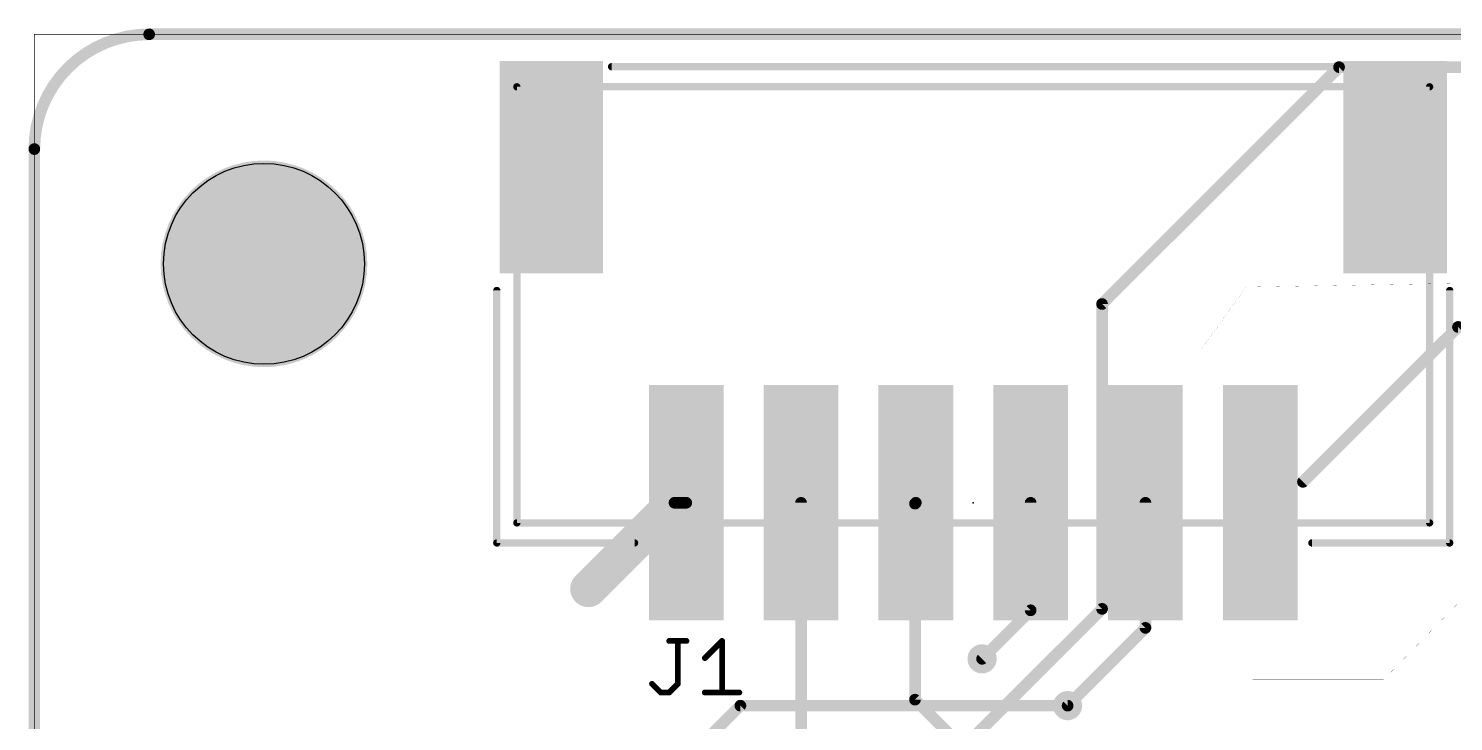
# Model space of a CAD drawing. Extents: x -0.1 to 50.1, y -0.1 to 50.1.
# Drawn here: x -0.1 to 24.72, y 38.02 to 50.1 of the extents above; entities that cross this region are included whole.
import ezdxf

# ---------------------------------------------------------------- set-up
doc = ezdxf.new("R2010")
doc.units = 0
for name, color, linetype in [('1', 22, 'CONTINUOUS'), ('15', 22, 'CONTINUOUS'), ('16', 175, 'CONTINUOUS'), ('18', 82, 'CONTINUOUS'), ('2', 175, 'CONTINUOUS'), ('20', 7, 'CONTINUOUS'), ('21', 253, 'CONTINUOUS'), ('23', 7, 'CONTINUOUS'), ('25', 253, 'CONTINUOUS'), ('29', 253, 'CONTINUOUS'), ('30', 253, 'CONTINUOUS'), ('31', 253, 'CONTINUOUS'), ('51', 253, 'CONTINUOUS')]:
    doc.layers.add(name, color=color, linetype=linetype)

# ---------------------------------------------------------------- blocks, each defined once
blk = doc.blocks.new('RECT')
blk.add_solid([(-0.5, -0.5), (0.5, -0.5), (-0.5, 0.5), (0.5, 0.5)])
blk = doc.blocks.new('ROUNDV')
at = {"const_width": 0.5}
blk.add_lwpolyline([(0, -0.25, 1), (0, 0.25, 1), (0, -0.25)], format="xyb", dxfattribs=at)

msp = doc.modelspace()

# ---------------------------------------------------------------- linework, layer by layer
at = {"layer": '1'}
for points, const_width in [([(26.8732, 45.6968), (21.108, 45.5952)], 0.001), ([(21.108, 45.5952), (20.324, 44.5064)], 0.001), ([(24.8, 44.9), (22.1, 42.2)], 0.2032), ([(34.1, 44.9), (24.8, 44.9)], 0.2032), ([(20.324, 44.5064), (20.324, 39.6556)], 0.001), ([(11.1522, 41.8354), (9.652, 40.3352)], 0.635), ([(11.356, 41.8354), (11.1522, 41.8354)], 0.2032), ([(13.356, 41.8354), (13.356, 37.4948)], 0.2032), ([(15.3416, 41.821), (15.356, 41.8354)], 0.2032), ([(15.3416, 38.4048), (15.3416, 41.821)], 0.2032), ([(17.356, 41.8354), (17.356, 39.962)], 0.2032), ([(19.356, 41.8354), (19.356, 39.656)], 0.2032), ([(23.5064, 38.7556), (25.4, 40.7)], 0.001), ([(17.356, 39.962), (16.51, 39.116)], 0.2032), ([(19.356, 39.656), (18, 38.3)], 0.2032), ([(20.324, 39.6556), (21.224, 38.7556)], 0.001), ([(21.224, 38.7556), (23.5064, 38.7556)], 0.001), ([(16.4464, 37.3), (15.3416, 38.4048)], 0.2032)]:
    msp.add_lwpolyline(points, dxfattribs=dict(at, const_width=const_width))
for points, const_width in [([(21.1082, 45.5951, 1), (21.1078, 45.5953)], 0.0005), ([(21.108, 45.5954, 1), (21.108, 45.595)], 0.0005), ([(24.8, 44.9508, 1), (24.8, 44.8492)], 0.1016), ([(24.8359, 44.8641, 1), (24.7641, 44.9359)], 0.1016), ([(20.3243, 44.5064, 1), (20.3238, 44.5064)], 0.0005), ([(20.3238, 44.5065, 1), (20.3242, 44.5063)], 0.0005), ([(22.0641, 42.2359, 1), (22.1359, 42.1641)], 0.1016), ([(11.2645, 41.7231, 1), (11.0399, 41.9477)], 0.3175), ([(11.1522, 41.8862, 1), (11.1522, 41.7846)], 0.1016), ([(11.356, 41.7846, 1), (11.356, 41.8862)], 0.1016), ([(13.4068, 41.8354, 1), (13.3052, 41.8354)], 0.1016), ([(15.3924, 41.821, 1), (15.2908, 41.821)], 0.1016), ([(15.3057, 41.8569, 1), (15.3775, 41.7851)], 0.1016), ([(15.3919, 41.7995, 1), (15.3201, 41.8713)], 0.1016), ([(17.4068, 41.8354, 1), (17.3052, 41.8354)], 0.1016), ([(19.4068, 41.8354, 1), (19.3052, 41.8354)], 0.1016), ([(9.5397, 40.4475, 1), (9.7643, 40.2229)], 0.3175), ([(17.3052, 39.962, 1), (17.4068, 39.962)], 0.1016), ([(17.3919, 39.9261, 1), (17.3201, 39.9979)], 0.1016), ([(19.3919, 39.6201, 1), (19.3201, 39.6919)], 0.1016), ([(19.3052, 39.656, 1), (19.4068, 39.656)], 0.1016), ([(20.3242, 39.6558, 1), (20.3238, 39.6554)], 0.0005), ([(20.3238, 39.6556, 1), (20.3243, 39.6556)], 0.0005), ([(16.4741, 39.1519, 1), (16.5459, 39.0801)], 0.1016), ([(21.224, 38.7559, 1), (21.224, 38.7553)], 0.0005), ([(21.2238, 38.7554, 1), (21.2242, 38.7558)], 0.0005), ([(23.5062, 38.7558, 1), (23.5066, 38.7554)], 0.0005), ([(23.5064, 38.7553, 1), (23.5064, 38.7559)], 0.0005), ([(15.3775, 38.4407, 1), (15.3057, 38.3689)], 0.1016), ([(15.2908, 38.4048, 1), (15.3924, 38.4048)], 0.1016), ([(17.9641, 38.3359, 1), (18.0359, 38.2641)], 0.1016)]:
    msp.add_lwpolyline(points, format="xyb", dxfattribs=dict(at, const_width=const_width))
at = {"layer": '15', "const_width": 0.01}
for points in [[(50, 50), (0, 50)], [(0, 50), (0, 0)]]:
    msp.add_lwpolyline(points, dxfattribs=at)
at = {"layer": '15', "const_width": 0.005}
for points in [[(0, 50.0025, 1), (0, 49.9975)], [(0.0025, 50, 1), (-0.0025, 50)]]:
    msp.add_lwpolyline(points, format="xyb", dxfattribs=at)
at = {"layer": '16', "const_width": 0.2032}
for points in [[(18.6, 45.3), (22.7284, 49.4284)], [(22.7284, 49.4284), (42.4688, 49.4284)], [(18.6, 39.9868), (18.6, 45.3)], [(18.6, 39.9868), (14.6, 35.9868)]]:
    msp.add_lwpolyline(points, dxfattribs=at)
at = {"layer": '16', "const_width": 0.1016}
for points in [[(22.7284, 49.4792, 1), (22.7284, 49.3776)], [(22.7643, 49.3925, 1), (22.6925, 49.4643)], [(18.6508, 45.3, 1), (18.5492, 45.3)], [(18.5641, 45.3359, 1), (18.6359, 45.2641)], [(18.5492, 39.9868, 1), (18.6508, 39.9868)], [(18.6359, 39.9509, 1), (18.5641, 40.0227)]]:
    msp.add_lwpolyline(points, format="xyb", dxfattribs=at)
at = {"layer": '2'}
for points, const_width in [([(50, 50), (0, 50)], 0.01), ([(0, 50), (0, 0)], 0.01), ([(12.3, 38.3), (11.3, 37.3)], 0.2032), ([(18, 38.3), (12.3, 38.3)], 0.2032)]:
    msp.add_lwpolyline(points, dxfattribs=dict(at, const_width=const_width))
for points, const_width in [([(0, 50.0025, 1), (0, 49.9975)], 0.005), ([(0.0025, 50, 1), (-0.0025, 50)], 0.005), ([(12.3, 38.3508, 1), (12.3, 38.2492)], 0.1016), ([(12.3359, 38.2641, 1), (12.2641, 38.3359)], 0.1016), ([(18, 38.2492, 1), (18, 38.3508)], 0.1016)]:
    msp.add_lwpolyline(points, format="xyb", dxfattribs=dict(at, const_width=const_width))
at = {"layer": '20'}
for points, const_width in [([(2, 50, 0.4142), (0, 48)], 0.2032), ([(2, 50.0508, 1), (2, 49.9492)], 0.1016), ([(2, 49.9492, 1), (2, 50.0508)], 0.1016), ([(0.0508, 48, 1), (-0.0508, 48)], 0.1016), ([(-0.0508, 48, 1), (0.0508, 48)], 0.1016)]:
    msp.add_lwpolyline(points, format="xyb", dxfattribs=dict(at, const_width=const_width))
at = {"layer": '20', "const_width": 0.2032}
for points in [[(48, 50), (2, 50)], [(0, 48), (0, 2)]]:
    msp.add_lwpolyline(points, dxfattribs=at)
at = {"layer": '20'}
msp.add_circle((4, 46), 1.75, dxfattribs=at)
at = {"layer": '21', "const_width": 0.0635}
for points in [[(10.056, 49.4672, 1), (10.056, 49.4036)], [(22.656, 49.4036, 1), (22.656, 49.4672)], [(8.0878, 45.5354, 1), (8.0243, 45.5354)], [(24.6878, 45.5354, 1), (24.6243, 45.5354)], [(8.056, 41.1672, 1), (8.056, 41.1037)], [(8.0243, 41.1354, 1), (8.0878, 41.1354)], [(10.456, 41.1037, 1), (10.456, 41.1672)], [(22.256, 41.1672, 1), (22.256, 41.1037)], [(24.6243, 41.1354, 1), (24.6878, 41.1354)], [(24.656, 41.1037, 1), (24.656, 41.1672)]]:
    msp.add_lwpolyline(points, format="xyb", dxfattribs=at)
at = {"layer": '21', "const_width": 0.127}
for points in [[(10.056, 49.4354), (22.656, 49.4354)], [(8.056, 41.1354), (8.056, 45.5354)], [(24.656, 41.1354), (24.656, 45.5354)], [(10.456, 41.1354), (8.056, 41.1354)], [(24.656, 41.1354), (22.256, 41.1354)]]:
    msp.add_lwpolyline(points, dxfattribs=at)
at = {"layer": '23'}
msp.add_point((16.356, 41.8354), dxfattribs=at)
at = {"layer": '25', "const_width": 0.1016}
for points in [[(11.0601, 39.4286), (11.3598, 39.4286)], [(11.21, 38.6793), (11.21, 39.4286)], [(11.6812, 39.1288), (11.9809, 39.4286)], [(11.9809, 39.4286), (11.9809, 38.5294)], [(10.7604, 38.6793), (10.9103, 38.5294)], [(11.0601, 38.5294), (11.21, 38.6793)], [(10.9103, 38.5294), (11.0601, 38.5294)], [(11.6812, 38.5294), (12.2806, 38.5294)]]:
    msp.add_lwpolyline(points, dxfattribs=at)
at = {"layer": '25', "const_width": 0.0508}
for points in [[(11.0601, 39.454, 1), (11.0601, 39.4032)], [(11.2354, 39.4286, 1), (11.1846, 39.4286)], [(11.3598, 39.4032, 1), (11.3598, 39.454)], [(12.0063, 39.4286, 1), (11.9555, 39.4286)], [(11.9989, 39.4106, 1), (11.9629, 39.4465)], [(11.6632, 39.1468, 1), (11.6991, 39.1109)], [(10.7784, 38.6972, 1), (10.7424, 38.6613)], [(11.2279, 38.6613, 1), (11.192, 38.6972)], [(10.9103, 38.5548, 1), (10.9103, 38.504)], [(10.8923, 38.5114, 1), (10.9282, 38.5474)], [(11.0422, 38.5474, 1), (11.0781, 38.5114)], [(11.0601, 38.504, 1), (11.0601, 38.5548)], [(11.1846, 38.6793, 1), (11.2354, 38.6793)], [(11.6812, 38.5548, 1), (11.6812, 38.504)], [(11.9555, 38.5294, 1), (12.0063, 38.5294)], [(12.2806, 38.504, 1), (12.2806, 38.5548)]]:
    msp.add_lwpolyline(points, format="xyb", dxfattribs=at)
at = {"layer": '29', "const_width": 1.8008}
msp.add_lwpolyline([(4, 45.0996, 1), (4, 46.9004, 1), (4, 45.0996)], format="xyb", dxfattribs=at)
at = {"layer": '30', "const_width": 1.8008}
msp.add_lwpolyline([(4, 45.0996, 1), (4, 46.9004, 1), (4, 45.0996)], format="xyb", dxfattribs=at)
at = {"layer": '51', "const_width": 0.0635}
for points in [[(8.4378, 49.0854, 1), (8.3742, 49.0854)], [(8.406, 49.1172, 1), (8.406, 49.0536)], [(24.3377, 49.0854, 1), (24.2743, 49.0854)], [(24.306, 49.0536, 1), (24.306, 49.1172)], [(8.406, 41.5172, 1), (8.406, 41.4536)], [(8.3742, 41.4854, 1), (8.4378, 41.4854)], [(24.2743, 41.4854, 1), (24.3377, 41.4854)], [(24.306, 41.4536, 1), (24.306, 41.5172)]]:
    msp.add_lwpolyline(points, format="xyb", dxfattribs=at)
at = {"layer": '51', "const_width": 0.127}
for points in [[(8.406, 49.0854), (24.306, 49.0854)], [(8.406, 41.4854), (8.406, 49.0854)], [(24.306, 49.0854), (24.306, 41.4854)], [(24.306, 41.4854), (8.406, 41.4854)]]:
    msp.add_lwpolyline(points, dxfattribs=at)

# ---------------------------------------------------------------- block references
at = {"layer": '1'}
for p, xscale, yscale in [((9.006, 47.6854), 1.7, 3.6), ((23.706, 47.6854), 1.7, 3.6), ((11.356, 41.8354), 1.2, 4), ((13.356, 41.8354), 1.2, 4), ((15.356, 41.8354), 1.2, 4), ((17.356, 41.8354), 1.2, 4), ((19.356, 41.8354), 1.2, 4), ((21.356, 41.8354), 1.2, 4)]:
    msp.add_blockref('RECT', p, dxfattribs=dict(at, xscale=xscale, yscale=yscale))
at = {"layer": '18', "xscale": 0.508, "yscale": 0.508}
for p in [(9.652, 40.3352), (9.652, 40.3352), (9.652, 40.3352), (9.652, 40.3352), (16.51, 39.116), (16.51, 39.116), (16.51, 39.116), (16.51, 39.116), (18, 38.3), (18, 38.3), (18, 38.3), (18, 38.3)]:
    msp.add_blockref('ROUNDV', p, dxfattribs=at)
at = {"layer": '29'}
for p, xscale, yscale in [((9.006, 47.6854), 1.8016, 3.7016), ((23.706, 47.6854), 1.8016, 3.7016), ((11.356, 41.8354), 1.3016, 4.1016), ((13.356, 41.8354), 1.3016, 4.1016), ((15.356, 41.8354), 1.3016, 4.1016), ((17.356, 41.8354), 1.3016, 4.1016), ((19.356, 41.8354), 1.3016, 4.1016), ((21.356, 41.8354), 1.3016, 4.1016)]:
    msp.add_blockref('RECT', p, dxfattribs=dict(at, xscale=xscale, yscale=yscale))
at = {"layer": '31'}
for p, xscale, yscale in [((9.006, 47.6854), 1.7, 3.6), ((23.706, 47.6854), 1.7, 3.6), ((11.356, 41.8354), 1.2, 4), ((13.356, 41.8354), 1.2, 4), ((15.356, 41.8354), 1.2, 4), ((17.356, 41.8354), 1.2, 4), ((19.356, 41.8354), 1.2, 4), ((21.356, 41.8354), 1.2, 4)]:
    msp.add_blockref('RECT', p, dxfattribs=dict(at, xscale=xscale, yscale=yscale))

doc.saveas('drawing.dxf')
